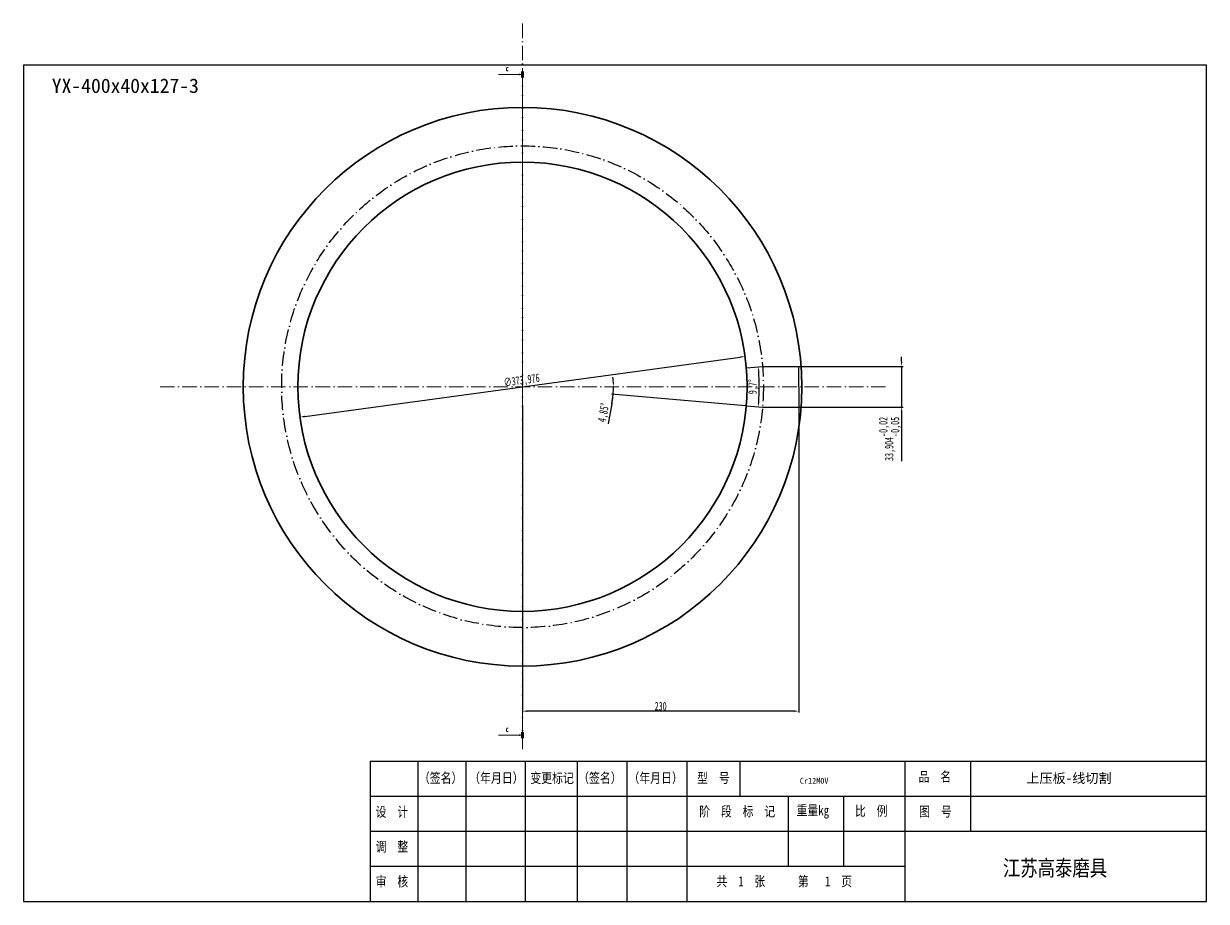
# Model space of a CAD drawing. Extents: x -214 to 8941, y -1198 to 2514.
# Drawn here: x 7957 to 8941, y 1569 to 2299 of the extents above; entities that cross this region are included whole.
import ezdxf

# ---------------------------------------------------------------- set-up
doc = ezdxf.new("R2010")
doc.units = 0
doc.linetypes.add('DASHDOT', pattern=[18.5, 12, -3, 0.5, -3])
doc.layers.add('标注层', color=3, linetype='Continuous', true_color=0x00ff00)
doc.styles.add('111', font='gbenor.shx', dxfattribs={"width": 0.8, "bigfont": 'gbcbig.shx'})
doc.styles.add('标准', font='', dxfattribs={"width": 0.667})
doc.styles.get('标准').set_extended_font_data('宋体')
doc.dimstyles.get("Standard").update_dxf_attribs({"dimtxt": 0.18, "dimasz": 0.18, "dimexe": 0.18, "dimexo": 0.0625, "dimgap": 0.09, "dimtad": 0, "dimtoh": 1, "dimdec": 4, "dimzin": 0, "dimdsep": 46, "dimtxsty": '标准', "dimcen": 0.09, "dimadec": 0, "dimazin": 0, "dimtfac": 1, "dimtdec": 4, "dimtofl": 0, "dimtmove": 0, "dimatfit": 3, "dimfxl": 1, "dimtolj": 1, "dimtzin": 0, "dimarcsym": 0})

# ---------------------------------------------------------------- blocks, each defined once
blk = doc.blocks.new('*D19')
at = {"color": 0, "lineweight": -2, "transparency": 16777216}
for p, q in [((8557.82, 1981.47), (8446.33, 1990.93)), ((8446.48, 1982.9), (8443.3, 1966.41))]:
    blk.add_line(p, q, dxfattribs=at)
for start, end in [(3.02711, 6.05423), (349.09366, 355.15), (355.15, 0), (349.09577, 352.12289)]:
    blk.add_arc((8372.13, 1997.23), 75.72, start, end, dxfattribs=at)
at = {"color": 0, "transparency": 16777216}
for points in [[(8448.41, 2001.24), (8447.08, 2001.21), (8447.85, 1997.23)], [(8446.47, 1986.93), (8447.8, 1986.78), (8447.58, 1990.83)]]:
    blk.add_solid(points, dxfattribs=at)
at = {"layer": 'Defpoints', "color": 0, "transparency": 16777216}
for p in [(8069.88, 1997.23), (8447.82, 1995.09), (8674.38, 1997.23), (8558.45, 1981.42), (8571.91, 1980.28)]:
    blk.add_point(p, dxfattribs=at)
at = {"color": 0, "transparency": 16777216, "insert": (8440.26, 1975.55), "char_height": 7, "attachment_point": 5, "rotation": 79.09366, "style": '标准'}
blk.add_mtext('4,85°', dxfattribs=at)
blk = doc.blocks.new('*D29')
at = {"color": 0, "lineweight": -2, "transparency": 16777216}
for p, q in [((8687.71, 2018.18), (8687.71, 2022.18)), ((8587.64, 2014.18), (8688.96, 2014.18)), ((8687.71, 2014.18), (8687.71, 1980.28)), ((8587.64, 1980.28), (8688.96, 1980.28)), ((8687.71, 1976.28), (8687.71, 1935.32))]:
    blk.add_line(p, q, dxfattribs=at)
at = {"color": 0, "transparency": 16777216}
for points in [[(8687.04, 2018.18), (8688.38, 2018.18), (8687.71, 2014.18)], [(8687.04, 1976.28), (8688.38, 1976.28), (8687.71, 1980.28)]]:
    blk.add_solid(points, dxfattribs=at)
at = {"layer": 'Defpoints', "color": 0, "transparency": 16777216}
for p in [(8587.02, 2014.18), (8587.02, 1980.28), (8687.71, 1980.28)]:
    blk.add_point(p, dxfattribs=at)
at = {"color": 0, "transparency": 16777216, "insert": (8677.31, 1953.8), "char_height": 7, "attachment_point": 5, "rotation": 90, "style": '标准'}
blk.add_mtext('\\A1;33,904\\S-0,02^ -0,05;', dxfattribs=at)
blk = doc.blocks.new('*D32')
at = {"color": 0, "lineweight": -2, "transparency": 16777216}
for p, q in [((8602.13, 1996.6), (8602.13, 1725.94)), ((8372.13, 1981.6), (8372.13, 1725.94)), ((8598.13, 1727.19), (8376.13, 1727.19))]:
    blk.add_line(p, q, dxfattribs=at)
at = {"color": 0, "transparency": 16777216}
for points in [[(8376.13, 1727.85), (8376.13, 1726.52), (8372.13, 1727.19)], [(8598.13, 1727.85), (8598.13, 1726.52), (8602.13, 1727.19)]]:
    blk.add_solid(points, dxfattribs=at)
at = {"layer": 'Defpoints', "color": 0, "transparency": 16777216}
for p in [(8602.13, 1997.23), (8372.13, 1982.23), (8372.13, 1727.19)]:
    blk.add_point(p, dxfattribs=at)
at = {"color": 0, "transparency": 16777216, "insert": (8487.13, 1731.31), "char_height": 7, "attachment_point": 5, "style": '标准'}
blk.add_mtext('230', dxfattribs=at)
blk = doc.blocks.new('*D33')
at = {"color": 0, "lineweight": -2, "transparency": 16777216}
blk.add_line((8190.82, 1972.5), (8553.44, 2021.96), dxfattribs=at)
at = {"color": 0, "transparency": 16777216}
for points in [[(8553.35, 2022.62), (8553.53, 2021.3), (8557.4, 2022.5)], [(8190.73, 1973.16), (8190.91, 1971.84), (8186.86, 1971.96)]]:
    blk.add_solid(points, dxfattribs=at)
at = {"layer": 'Defpoints', "color": 0, "transparency": 16777216}
for p in [(8557.4, 2022.5), (8186.86, 1971.96)]:
    blk.add_point(p, dxfattribs=at)
at = {"color": 0, "transparency": 16777216, "insert": (8371.49, 2001.9), "char_height": 7, "attachment_point": 5, "rotation": 7.7666, "style": '标准'}
blk.add_mtext('∅373,976', dxfattribs=at)
blk = doc.blocks.new('*D34')
at = {"color": 0, "lineweight": -2, "transparency": 16777216}
blk.add_arc((8372.13, 1997.23), 197.04, 356.31313, 3.68687, dxfattribs=at)
at = {"color": 0, "transparency": 16777216}
for points in [[(8568.1, 2009.85), (8569.43, 2009.95), (8568.47, 2013.89)], [(8569.43, 1984.51), (8568.1, 1984.61), (8568.47, 1980.57)]]:
    blk.add_solid(points, dxfattribs=at)
at = {"layer": 'Defpoints', "color": 0, "transparency": 16777216}
for p in [(8558.45, 2013.04), (8571.91, 2014.18), (8569.09, 1991.67), (8558.45, 1981.42), (8571.91, 1980.28)]:
    blk.add_point(p, dxfattribs=at)
at = {"color": 0, "transparency": 16777216, "insert": (8564.46, 1997.23), "char_height": 7, "attachment_point": 5, "rotation": 90, "style": '标准'}
blk.add_mtext('9,7°', dxfattribs=at)

msp = doc.modelspace()

# ---------------------------------------------------------------- linework, layer by layer
at = {"color": 7, "linetype": 'DASHDOT', "lineweight": 13}
for p, q in [((8372.1287, 2299.4785), (8372.1287, 1694.9785)), ((8372.1287, 2254.7285), (8372.1287, 1709.7285)), ((8674.3787, 1997.2285), (8069.8787, 1997.2285))]:
    msp.add_line(p, q, dxfattribs=at)
at = {"color": 7, "lineweight": 13}
for p, q in [((8369.2309, 2257.2285), (8352.1287, 2257.2285)), ((8369.2309, 1707.2285), (8352.1287, 1707.2285))]:
    msp.add_line(p, q, dxfattribs=at)
at = {"color": 7, "lineweight": 100}
for p, q in [((8372.1287, 2259.7285), (8372.1287, 2254.7285)), ((8372.1287, 1704.7285), (8372.1287, 1709.7285))]:
    msp.add_line(p, q, dxfattribs=at)
at = {"color": 7}
for p, q in [((8558.4473, 2013.0379), (8571.9108, 2014.1803)), ((8571.9108, 2014.1803), (8602.1287, 2014.1803)), ((8602.1287, 1997.2285), (8602.1287, 2014.1803)), ((8602.1287, 1997.2285), (8602.1287, 1980.2768)), ((8558.4473, 1981.4192), (8571.9108, 1980.2768)), ((8571.9108, 1980.2768), (8602.1287, 1980.2768)), ((8245.2432, 1685.5307), (8941.3932, 1685.5307)), ((8285.0232, 1685.5307), (8285.0232, 1568.8427)), ((8324.8032, 1685.5307), (8324.8032, 1568.8427)), ((8374.4183, 1685.5307), (8374.4183, 1568.8427)), ((8374.4183, 1685.5307), (8374.4183, 1568.8427)), ((8374.4183, 1685.5307), (8374.4183, 1568.8427)), ((8417.5133, 1685.5307), (8417.5133, 1568.8427)), ((8459.0491, 1685.5307), (8459.0491, 1568.8427)), ((8508.8473, 1685.5307), (8508.8473, 1568.8427)), ((8552.9166, 1685.5307), (8552.9166, 1656.3587)), ((8690.3728, 1685.5307), (8690.3728, 1568.8427)), ((8745.1094, 1685.5307), (8745.1094, 1627.1867)), ((8245.2432, 1656.3587), (8941.3932, 1656.3587)), ((8593.3182, 1656.3587), (8593.3182, 1598.0147)), ((8639.3993, 1656.3587), (8639.3993, 1598.0147)), ((8245.2432, 1627.1867), (8941.3932, 1627.1867)), ((8245.2432, 1598.0147), (8690.3728, 1598.0147))]:
    msp.add_line(p, q, dxfattribs=at)
at = {"color": 7, "lineweight": 13}
for points in [[(8360.2305, 2260.2035), (8359.4605, 2260.2035), (8359.1455, 2260.3085), (8359.0405, 2260.4135), (8358.9005, 2260.6235), (8358.7955, 2261.0085), (8358.8305, 2262.1285), (8359.0055, 2262.6535), (8359.1805, 2262.8985), (8359.3905, 2263.0035), (8360.2655, 2263.0035)], [(8360.2305, 1710.2035), (8359.4605, 1710.2035), (8359.1455, 1710.3085), (8359.0405, 1710.4135), (8358.9005, 1710.6235), (8358.7955, 1711.0085), (8358.8305, 1712.1285), (8359.0055, 1712.6535), (8359.1805, 1712.8985), (8359.3905, 1713.0035), (8360.2655, 1713.0035)]]:
    msp.add_lwpolyline(points, dxfattribs=at)
at = {"color": 7, "lineweight": 35}
for radius in [232.5, 186.9881]:
    msp.add_circle((8372.1287, 1997.2285), radius, dxfattribs=at)
at = {"color": 7, "linetype": 'DASHDOT'}
msp.add_circle((8372.1287, 1997.2285), 200.5, dxfattribs=at)
at = {"color": 7, "lineweight": 13}
for points in [[(8369.2309, 2256.4521), (8372.1287, 2257.2285), (8369.2309, 2258.005)], [(8369.2309, 1706.4521), (8372.1287, 1707.2285), (8369.2309, 1708.0049)]]:
    msp.add_solid(points, dxfattribs=at)
at = {"layer": '标注层', "color": 7, "lineweight": -3}
for p, q in [((8941.3932, 2264.9927), (7956.8382, 2264.9927)), ((7956.8382, 2264.9927), (7956.8382, 1568.8427)), ((8941.3932, 1568.8427), (8941.3932, 2264.9927)), ((8245.2432, 1685.5307), (8245.2432, 1568.8427)), ((7956.8382, 1568.8427), (8941.3932, 1568.8427))]:
    msp.add_line(p, q, dxfattribs=at)

# ---------------------------------------------------------------- texts
at = {"color": 7, "attachment_point": 1}
for s, width, insert, char_height in [('\\pxt15;YX-400x40x127-3', 280.182832, (7980.2506, 2253.7953), 12), ('{\\fSimSun|b0|i0|c134|p2;上压板}-{\\fSimSun|b0|i0|c134|p2;线切割}', 82.989211, (8791.5674, 1675.3723), 8)]:
    msp.add_mtext_dynamic_manual_height_columns(s, width=width, gutter_width=12.5, heights=[0], dxfattribs=dict(at, insert=insert, char_height=char_height))
at = {"color": 7, "lineweight": 13, "style": '111'}
for s, insert, char_height, width, attachment_point in [('{\\fSimSun|b0|i0|c134|p2;（签名）}', (8303.9536, 1671.0603), 8.2875, 39.78, 5), ('{\\fSimSun|b0|i0|c134|p2;（年月日）}', (8350.3636, 1671.0603), 8.2875, 53.04, 5), ('{\\fSimSun|b0|i0|c134|p2;变更标记}', (8396.7736, 1671.0603), 8.2875, 39.78, 5), ('{\\fSimSun|b0|i0|c134|p2;（签名）}', (8436.5536, 1671.0603), 8.2875, 39.78, 5), ('{\\fSimSun|b0|i0|c134|p2;（年月日）}', (8482.9636, 1671.0603), 8.2875, 53.04, 5), ('{\\fSimSun|b0|i0|c134|p2;型  号}', (8531.0311, 1671.0603), 8.2875, 43.095, 5), ('{\\fSimSun|b0|i0|c134|p2;品  名}', (8715.3729, 1672.1324), 8.2875, 76.245, 5), ('{\\fSimSun|b0|i0|c134|p2;设\u3000计}', (8263.4257, 1642.9255), 8.2875, 39.78, 5), ('{\\fSimSun|b0|i0|c134|p2;阶  段  标  记}', (8550.8261, 1643.228), 8.2875, 86.19, 5), ('{\\fSimSun|b0|i0|c134|p2;重量kg}', (8613.8111, 1643.228), 8.2875, 39.78, 5), ('{\\fSimSun|b0|i0|c134|p2;比\u3000例}', (8662.4228, 1643.6924), 8.2875, 39.78, 5), ('{\\fSimSun|b0|i0|c134|p2;图  号}', (8715.8488, 1643.0646), 8.2875, 76.245, 5), ('{\\fSimSun|b0|i0|c134|p2;调  整}', (8263.4257, 1613.9193), 8.2875, 39.78, 5), ('{\\fSimSun|b0|i0|c134|p2;江苏高泰磨具}', (8815.4074, 1595.8526), 13.26, 198.9, 5), ('{\\fSimSun|b0|i0|c134|p2;审\u3000核}', (8263.4257, 1584.913), 8.2875, 39.78, 5), ('{\\fSimSun|b0|i0|c134|p2;共  1  张\u3000\u3000\u3000第\u3000 1\u3000页}', (8533.5786, 1589.6992), 8.2875, 131.912718, 1)]:
    msp.add_mtext(s, dxfattribs=dict(at, insert=insert, char_height=char_height, width=width, attachment_point=attachment_point))
at = {"layer": '标注层', "color": 7, "lineweight": -3, "insert": (8603.0194, 1671.7206), "char_height": 5, "attachment_point": 1}
msp.add_mtext_dynamic_manual_height_columns('^ICr12M0V', width=11.148599, gutter_width=25, heights=[0], dxfattribs=at)

# ---------------------------------------------------------------- dimensions: what is measured, and where the dimension line sits
at = {"color": 7}
dim = msp.add_diameter_dim_2p(p1=(8186.8559, 1971.9593), p2=(8557.4015, 2022.4977), dimstyle='Standard', override={"dimtxt": 7, "dimasz": 4, "dimexe": 1.25, "dimexo": 0.625, "dimgap": 0.625, "dimtad": 1, "dimtih": 0, "dimtoh": 0, "dimdec": 3, "dimzin": 8, "dimdsep": 44, "dimcen": 2.5, "dimazin": 2, "dimtdec": 3, "dimtofl": 1, "dimatfit": 0, "dimtolj": 0, "dimtzin": 8}, dxfattribs=at)
dim.commit()
dim.dimension.update_dxf_attribs({"geometry": '*D33', "text_midpoint": (8371.492, 2001.8969)})
dim = msp.add_linear_dim(base=(8687.70953, 1980.27676), p1=(8587.01974, 2014.18028), p2=(8587.01974, 1980.27676), angle=90, dimstyle='Standard', override={"dimtxt": 7, "dimasz": 4, "dimexe": 1.25, "dimexo": 0.625, "dimgap": 0.625, "dimtad": 1, "dimtih": 0, "dimtoh": 0, "dimdec": 3, "dimzin": 8, "dimdsep": 44, "dimcen": 2.5, "dimazin": 2, "dimtol": 1, "dimlim": 0, "dimtp": -0.02, "dimtm": 0.05, "dimtdec": 3, "dimtofl": 1, "dimatfit": 0, "dimtolj": 1, "dimtzin": 8}, dxfattribs=at)
dim.commit()
dim.dimension.update_dxf_attribs({"geometry": '*D29', "text_midpoint": (8677.31452, 1953.7974)})
for base, line1, line2, override, picture, middle in [((8569.0938, 1991.6694), ((8558.4473, 1981.4192), (8571.9108, 1980.2768)), ((8558.4473, 2013.0379), (8571.9108, 2014.1803)), {"dimtxt": 7, "dimasz": 4, "dimexe": 1.25, "dimexo": 0.625, "dimgap": 0.625, "dimtad": 1, "dimtih": 0, "dimtoh": 0, "dimdec": 3, "dimzin": 8, "dimdsep": 44, "dimcen": 2.5, "dimadec": 1, "dimazin": 2, "dimtdec": 3, "dimtofl": 1, "dimatfit": 0, "dimtolj": 0, "dimtzin": 8}, '*D34', (8564.4606, 1997.2285)), ((8447.8174, 1995.0923), ((8674.3787, 1997.2285), (8069.8787, 1997.2285)), ((8558.4473, 1981.4192), (8571.9108, 1980.2768)), {"dimtxt": 7, "dimasz": 4, "dimexe": 1.25, "dimexo": 0.625, "dimgap": 0.625, "dimtad": 1, "dimtih": 0, "dimtoh": 0, "dimdec": 3, "dimzin": 8, "dimdsep": 44, "dimcen": 2.5, "dimadec": 2, "dimazin": 2, "dimtdec": 3, "dimtofl": 1, "dimatfit": 0, "dimtolj": 0, "dimtzin": 8}, '*D19', (8440.2645, 1975.5474))]:
    dim = msp.add_angular_dim_2l(base=base, line1=line1, line2=line2, dimstyle='Standard', override=override, dxfattribs=at)
    dim.commit()
    dim.dimension.update_dxf_attribs({"geometry": picture, "text_midpoint": middle})
dim = msp.add_linear_dim(base=(8372.1287, 1727.1872), p1=(8602.1287, 1997.2285), p2=(8372.1287, 1982.2285), dimstyle='Standard', override={"dimtxt": 7, "dimasz": 4, "dimexe": 1.25, "dimexo": 0.625, "dimgap": 0.625, "dimtad": 1, "dimtih": 0, "dimtoh": 0, "dimdec": 3, "dimzin": 8, "dimdsep": 44, "dimcen": 2.5, "dimazin": 2, "dimtdec": 3, "dimtofl": 1, "dimatfit": 0, "dimtolj": 0, "dimtzin": 8}, dxfattribs=at)
dim.commit()
dim.dimension.update_dxf_attribs({"geometry": '*D32', "text_midpoint": (8487.1287, 1727.1872), "dimtype": 160})

doc.saveas('drawing.dxf')
